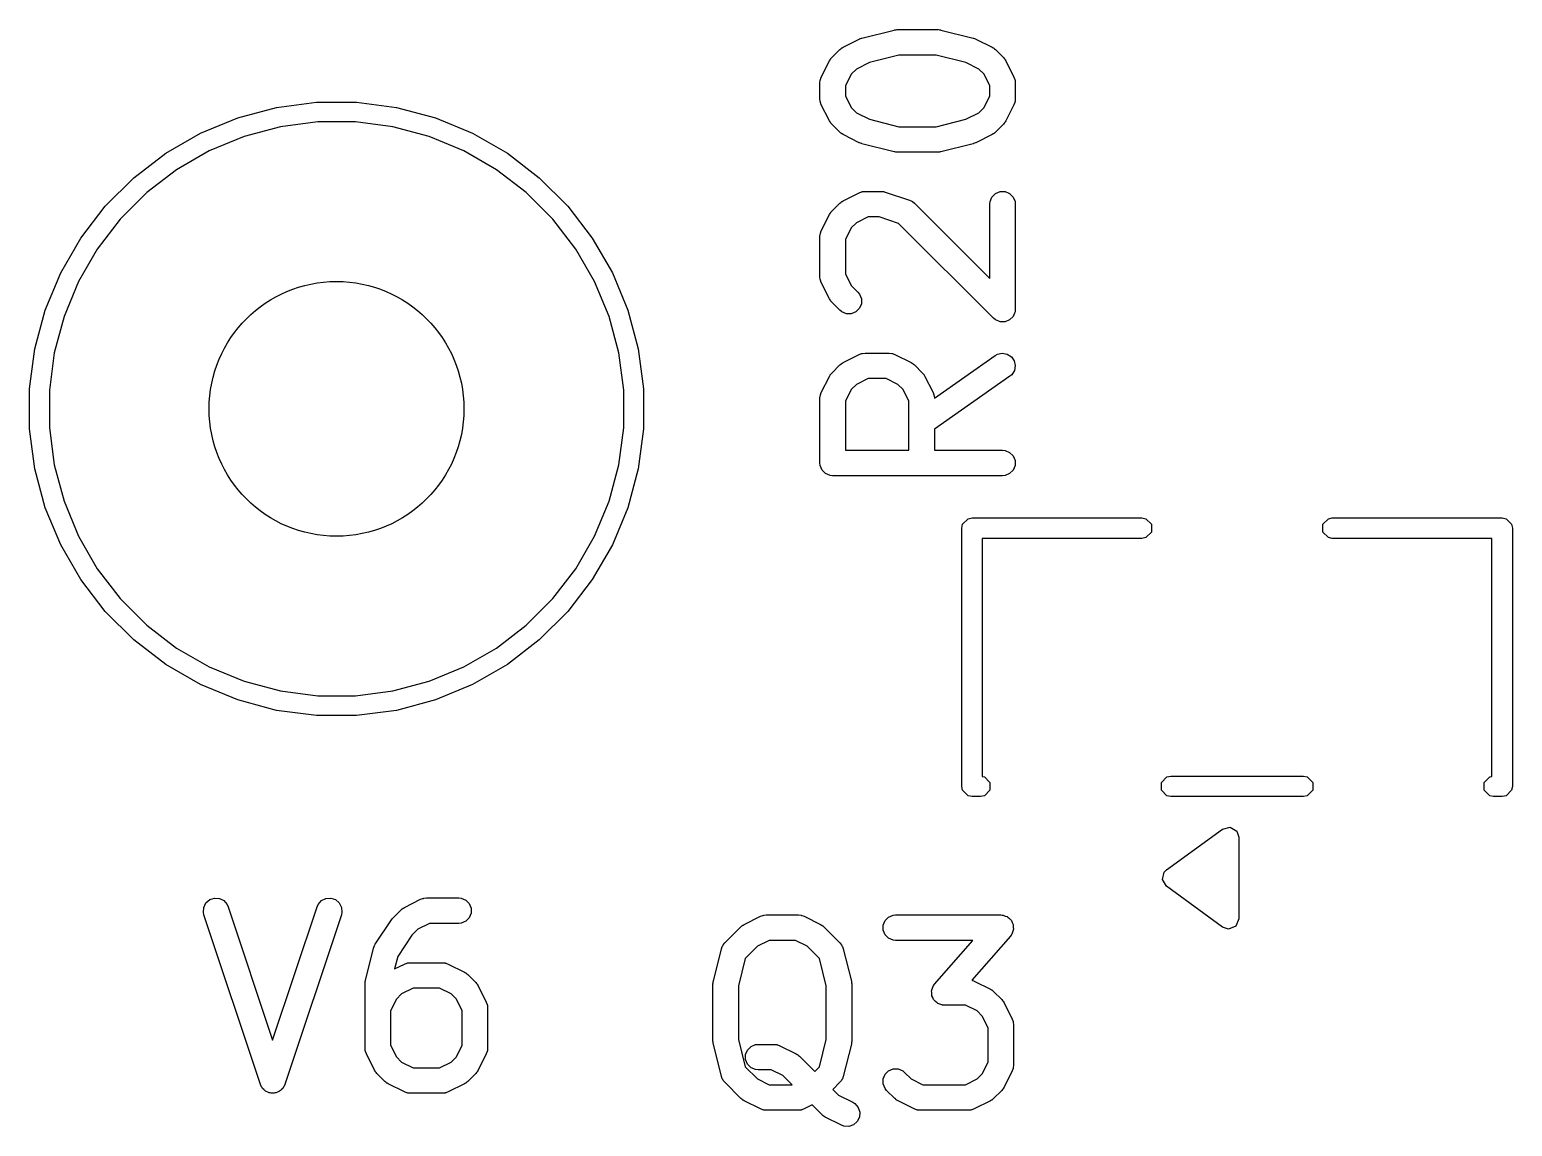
# Model space of a CAD drawing. Header units: millimetres. Extents: x 112.3 to 187.7, y -128.1 to -63.8.
# Drawn here: x 145.59 to 154.32, y -79.62 to -73.17 of the extents above; entities that cross this region are included whole.
import ezdxf

# ---------------------------------------------------------------- set-up
doc = ezdxf.new("R2010")
doc.units = ezdxf.units.MM
doc.layers.add('F.Silkscreen', color=41, linetype='CONTINUOUS', true_color=0xf2eda1)

msp = doc.modelspace()

# ---------------------------------------------------------------- linework, layer by layer
at = {"layer": 'F.Silkscreen', "linetype": 'CONTINUOUS'}
for p, q in [((150.492105, -73.217069), (150.682581, -73.16945)), ((150.682581, -73.16945), (150.685117, -73.169074)), ((150.685117, -73.169074), (150.686139, -73.168652)), ((150.686139, -73.168652), (150.691651, -73.168109)), ((150.691651, -73.168109), (150.697125, -73.1673)), ((150.697125, -73.1673), (150.698217, -73.167462)), ((150.698217, -73.167462), (150.700771, -73.167211)), ((150.700771, -73.167211), (150.938866, -73.167211)), ((150.938866, -73.167211), (150.941419, -73.167462)), ((150.941419, -73.167462), (150.942512, -73.1673)), ((150.942512, -73.1673), (150.947985, -73.168109)), ((150.947985, -73.168109), (150.953498, -73.168652)), ((150.953498, -73.168652), (150.954519, -73.169074)), ((150.954519, -73.169074), (150.957056, -73.16945)), ((150.957056, -73.16945), (151.147532, -73.217069)), ((150.314405, -73.332035), (150.362024, -73.284416)), ((150.362024, -73.284416), (150.367773, -73.279697)), ((150.367773, -73.279697), (150.369073, -73.278199)), ((150.369073, -73.278199), (150.371332, -73.276777)), ((150.371332, -73.276777), (150.373389, -73.275089)), ((150.373389, -73.275089), (150.375216, -73.274331)), ((150.375216, -73.274331), (150.381516, -73.270367)), ((150.381516, -73.270367), (150.476754, -73.222748)), ((150.476754, -73.222748), (150.477823, -73.222338)), ((150.477823, -73.222338), (150.478259, -73.222016)), ((150.478259, -73.222016), (150.484395, -73.219823)), ((150.484395, -73.219823), (150.490485, -73.217493)), ((150.490485, -73.217493), (150.491025, -73.217454)), ((150.491025, -73.217454), (150.492105, -73.217069)), ((151.147532, -73.217069), (151.148611, -73.217454)), ((151.148611, -73.217454), (151.149151, -73.217493)), ((151.149151, -73.217493), (151.155232, -73.21982)), ((151.155232, -73.21982), (151.161378, -73.222016)), ((151.161378, -73.222016), (151.161813, -73.222338)), ((151.161813, -73.222338), (151.162883, -73.222748)), ((151.162883, -73.222748), (151.258121, -73.270367)), ((151.258121, -73.270367), (151.264417, -73.27433)), ((151.264417, -73.27433), (151.266247, -73.275088)), ((151.266247, -73.275088), (151.268305, -73.276777)), ((151.268305, -73.276777), (151.270564, -73.278199)), ((151.270564, -73.278199), (151.271863, -73.279697)), ((151.271863, -73.279697), (151.277612, -73.284415)), ((151.277612, -73.284415), (151.325232, -73.332034)), ((150.252737, -73.446765), (150.300356, -73.351527)), ((150.300356, -73.351527), (150.30432, -73.345227)), ((150.30432, -73.345227), (150.305078, -73.3434)), ((150.305078, -73.3434), (150.306766, -73.341343)), ((150.306766, -73.341343), (150.308188, -73.339084)), ((150.308188, -73.339084), (150.309686, -73.337784)), ((150.309686, -73.337784), (150.314405, -73.332035)), ((150.536471, -73.360594), (150.459484, -73.399088)), ((150.710005, -73.317211), (150.536471, -73.360594)), ((150.929632, -73.317211), (150.710005, -73.317211)), ((151.103166, -73.360594), (150.929632, -73.317211)), ((151.180153, -73.399088), (151.103166, -73.360594)), ((151.325232, -73.332034), (151.32995, -73.337783)), ((151.32995, -73.337783), (151.33145, -73.339084)), ((151.33145, -73.339084), (151.332872, -73.341343)), ((151.332872, -73.341343), (151.33456, -73.3434)), ((151.33456, -73.3434), (151.335317, -73.345227)), ((151.335317, -73.345227), (151.339282, -73.351527)), ((151.339282, -73.351527), (151.386901, -73.446765)), ((150.244819, -73.480306), (150.24626, -73.465674)), ((150.24626, -73.465674), (150.247291, -73.463184)), ((150.247291, -73.463184), (150.247482, -73.460497)), ((150.247482, -73.460497), (150.252737, -73.446765)), ((150.429077, -73.429495), (150.394819, -73.498011)), ((150.459484, -73.399088), (150.429077, -73.429495)), ((151.210561, -73.429495), (151.180153, -73.399088)), ((151.244819, -73.498011), (151.210561, -73.429495)), ((151.386901, -73.446765), (151.392156, -73.460496)), ((151.392156, -73.460496), (151.392347, -73.463185)), ((151.392347, -73.463185), (151.393378, -73.465674)), ((151.393378, -73.465674), (151.394819, -73.480306)), ((150.244819, -73.575544), (150.244819, -73.480306)), ((150.394819, -73.498011), (150.394819, -73.557839)), ((150.394819, -73.557839), (150.429077, -73.626355)), ((151.210561, -73.626354), (151.244819, -73.557839)), ((151.244819, -73.557839), (151.244819, -73.498011)), ((151.394819, -73.480306), (151.394819, -73.575544)), ((146.818195, -73.686056), (147.046887, -73.624779)), ((147.046887, -73.624779), (147.28162, -73.593875)), ((147.28162, -73.593875), (147.51838, -73.593875)), ((147.51838, -73.593875), (147.753113, -73.624779)), ((147.753113, -73.624779), (147.981805, -73.686056)), ((150.24626, -73.590176), (150.244819, -73.575544)), ((150.247291, -73.592665), (150.24626, -73.590176)), ((150.247482, -73.595353), (150.247291, -73.592665)), ((150.252737, -73.609085), (150.247482, -73.595353)), ((150.300356, -73.704323), (150.252737, -73.609085)), ((150.429077, -73.626355), (150.459484, -73.656762)), ((151.180153, -73.656761), (151.210561, -73.626354)), ((151.386901, -73.609085), (151.339282, -73.704323)), ((151.392156, -73.595354), (151.386901, -73.609085)), ((151.392347, -73.592664), (151.392156, -73.595354)), ((151.393378, -73.590176), (151.392347, -73.592664)), ((151.394819, -73.575544), (151.393378, -73.590176)), ((146.599457, -73.77666), (146.818195, -73.686056)), ((147.289232, -73.71), (147.06959, -73.738917)), ((147.510768, -73.71), (147.289232, -73.71)), ((147.73041, -73.738917), (147.510768, -73.71)), ((147.981805, -73.686056), (148.200543, -73.77666)), ((150.30432, -73.710622), (150.300356, -73.704323)), ((150.305078, -73.71245), (150.30432, -73.710622)), ((150.306766, -73.714506), (150.305078, -73.71245)), ((150.308188, -73.716766), (150.306766, -73.714506)), ((150.309686, -73.718065), (150.308188, -73.716766)), ((150.314405, -73.723815), (150.309686, -73.718065)), ((150.362024, -73.771434), (150.314405, -73.723815)), ((150.459484, -73.656762), (150.536471, -73.695255)), ((150.536471, -73.695255), (150.710005, -73.738639)), ((150.929632, -73.738639), (151.103166, -73.695255)), ((151.103166, -73.695255), (151.180153, -73.656761)), ((151.325232, -73.723816), (151.277612, -73.771435)), ((151.32995, -73.718066), (151.325232, -73.723816)), ((151.33145, -73.716766), (151.32995, -73.718066)), ((151.332872, -73.714506), (151.33145, -73.716766)), ((151.33456, -73.71245), (151.332872, -73.714506)), ((151.335317, -73.710622), (151.33456, -73.71245)), ((151.339282, -73.704323), (151.335317, -73.710622)), ((146.394418, -73.89504), (146.599457, -73.77666)), ((146.855602, -73.796255), (146.650928, -73.881033)), ((147.06959, -73.738917), (146.855602, -73.796255)), ((147.944398, -73.796255), (147.73041, -73.738917)), ((148.149072, -73.881033), (147.944398, -73.796255)), ((148.200543, -73.77666), (148.405582, -73.89504)), ((150.367773, -73.776152), (150.362024, -73.771434)), ((150.369073, -73.777651), (150.367773, -73.776152)), ((150.371332, -73.779072), (150.369073, -73.777651)), ((150.373389, -73.780761), (150.371332, -73.779072)), ((150.375216, -73.781518), (150.373389, -73.780761)), ((150.381516, -73.785483), (150.375216, -73.781518)), ((150.476754, -73.833102), (150.381516, -73.785483)), ((150.710005, -73.738639), (150.929632, -73.738639)), ((151.258121, -73.785483), (151.162883, -73.833102)), ((151.264417, -73.781519), (151.258121, -73.785483)), ((151.266247, -73.780762), (151.264417, -73.781519)), ((151.268305, -73.779072), (151.266247, -73.780762)), ((151.270564, -73.777651), (151.268305, -73.779072)), ((151.271863, -73.776152), (151.270564, -73.777651)), ((151.277612, -73.771435), (151.271863, -73.776152)), ((146.206584, -74.03917), (146.394418, -73.89504)), ((146.650928, -73.881033), (146.459072, -73.991801)), ((148.340928, -73.991801), (148.149072, -73.881033)), ((148.405582, -73.89504), (148.593416, -74.03917)), ((150.477823, -73.833511), (150.476754, -73.833102)), ((150.478259, -73.833834), (150.477823, -73.833511)), ((150.484395, -73.836026), (150.478259, -73.833834)), ((150.490485, -73.838357), (150.484395, -73.836026)), ((150.491025, -73.838395), (150.490485, -73.838357)), ((150.492105, -73.838781), (150.491025, -73.838395)), ((150.682581, -73.8864), (150.492105, -73.838781)), ((150.685117, -73.886775), (150.682581, -73.8864)), ((150.686139, -73.887198), (150.685117, -73.886775)), ((150.691651, -73.88774), (150.686139, -73.887198)), ((150.697125, -73.88855), (150.691651, -73.88774)), ((150.698217, -73.888387), (150.697125, -73.88855)), ((150.700771, -73.888639), (150.698217, -73.888387)), ((150.938866, -73.888639), (150.700771, -73.888639)), ((150.941419, -73.888387), (150.938866, -73.888639)), ((150.942512, -73.88855), (150.941419, -73.888387)), ((150.947985, -73.88774), (150.942512, -73.88855)), ((150.953498, -73.887198), (150.947985, -73.88774)), ((150.954519, -73.886775), (150.953498, -73.887198)), ((150.957056, -73.8864), (150.954519, -73.886775)), ((151.147532, -73.838781), (150.957056, -73.8864)), ((151.148611, -73.838395), (151.147532, -73.838781)), ((151.149151, -73.838357), (151.148611, -73.838395)), ((151.155232, -73.836029), (151.149151, -73.838357)), ((151.161378, -73.833834), (151.155232, -73.836029)), ((151.161813, -73.833511), (151.161378, -73.833834)), ((151.162883, -73.833102), (151.161813, -73.833511)), ((146.459072, -73.991801), (146.283315, -74.126665)), ((148.516685, -74.126665), (148.340928, -73.991801)), ((146.03917, -74.206584), (146.206584, -74.03917)), ((148.593416, -74.03917), (148.76083, -74.206584)), ((146.283315, -74.126665), (146.126665, -74.283315)), ((148.673335, -74.283315), (148.516685, -74.126665)), ((150.381516, -74.175129), (150.476754, -74.12751)), ((150.476754, -74.12751), (150.490485, -74.122255)), ((150.490485, -74.122255), (150.493174, -74.122063)), ((150.493174, -74.122063), (150.495663, -74.121033)), ((150.495663, -74.121033), (150.510295, -74.119592)), ((150.510295, -74.119592), (150.605533, -74.119592)), ((150.605533, -74.119592), (150.612938, -74.120321)), ((150.612938, -74.120321), (150.614913, -74.120181)), ((150.614913, -74.120181), (150.61751, -74.120771)), ((150.61751, -74.120771), (150.620165, -74.121033)), ((150.620165, -74.121033), (150.621996, -74.121791)), ((150.621996, -74.121791), (150.62925, -74.123441)), ((150.62925, -74.123441), (150.772107, -74.17106)), ((150.772107, -74.17106), (150.785532, -74.177054)), ((151.24626, -74.17996), (151.257459, -74.152924)), ((151.257459, -74.152924), (151.278151, -74.132232)), ((151.278151, -74.132232), (151.305187, -74.121033)), ((151.305187, -74.121033), (151.334451, -74.121033)), ((151.334451, -74.121033), (151.361487, -74.132232)), ((151.361487, -74.132232), (151.382179, -74.152924)), ((151.382179, -74.152924), (151.393378, -74.17996)), ((145.89504, -74.394418), (146.03917, -74.206584)), ((148.76083, -74.206584), (148.90496, -74.394418)), ((150.252737, -74.351527), (150.300356, -74.256289)), ((150.300356, -74.256289), (150.30432, -74.249989)), ((150.30432, -74.249989), (150.305078, -74.248162)), ((150.305078, -74.248162), (150.306766, -74.246105)), ((150.306766, -74.246105), (150.308188, -74.243846)), ((150.308188, -74.243846), (150.309686, -74.242546)), ((150.309686, -74.242546), (150.314405, -74.236797)), ((150.314405, -74.236797), (150.362024, -74.189178)), ((150.362024, -74.189178), (150.367773, -74.184459)), ((150.367773, -74.184459), (150.369073, -74.182961)), ((150.369073, -74.182961), (150.371332, -74.181539)), ((150.371332, -74.181539), (150.373389, -74.179851)), ((150.373389, -74.179851), (150.375216, -74.179093)), ((150.375216, -74.179093), (150.381516, -74.175129)), ((150.785532, -74.177054), (150.787567, -74.178819)), ((150.787567, -74.178819), (150.790058, -74.179851)), ((150.790058, -74.179851), (150.801423, -74.189178)), ((150.801423, -74.189178), (151.244819, -74.632573)), ((151.244819, -74.194592), (151.24626, -74.17996)), ((151.244819, -74.632573), (151.244819, -74.194592)), ((151.393378, -74.17996), (151.394819, -74.194592)), ((151.394819, -74.194592), (151.394819, -74.813639)), ((146.126665, -74.283315), (145.991801, -74.459072)), ((148.808199, -74.459072), (148.673335, -74.283315)), ((150.429077, -74.334257), (150.394819, -74.402773)), ((150.459484, -74.30385), (150.429077, -74.334257)), ((150.528, -74.269592), (150.459484, -74.30385)), ((150.593363, -74.269592), (150.528, -74.269592)), ((150.707876, -74.307763), (150.593363, -74.269592)), ((151.266786, -74.866672), (150.707876, -74.307763)), ((145.77666, -74.599457), (145.89504, -74.394418)), ((148.90496, -74.394418), (149.02334, -74.599457)), ((150.244819, -74.385068), (150.24626, -74.370436)), ((150.244819, -74.623163), (150.244819, -74.385068)), ((150.24626, -74.370436), (150.247291, -74.367946)), ((150.247291, -74.367946), (150.247482, -74.365259)), ((150.247482, -74.365259), (150.252737, -74.351527)), ((150.394819, -74.402773), (150.394819, -74.605458)), ((145.991801, -74.459072), (145.881033, -74.650928)), ((148.918967, -74.650928), (148.808199, -74.459072)), ((145.686056, -74.818195), (145.77666, -74.599457)), ((149.02334, -74.599457), (149.113944, -74.818195)), ((150.394819, -74.605458), (150.429077, -74.673974)), ((145.881033, -74.650928), (145.796255, -74.855602)), ((149.003745, -74.855602), (148.918967, -74.650928)), ((150.24626, -74.637795), (150.244819, -74.623163)), ((150.247291, -74.640284), (150.24626, -74.637795)), ((150.247482, -74.642972), (150.247291, -74.640284)), ((150.252737, -74.656704), (150.247482, -74.642972)), ((150.300356, -74.751942), (150.252737, -74.656704)), ((150.429077, -74.673974), (150.46809, -74.712987)), ((150.30432, -74.758241), (150.300356, -74.751942)), ((150.305078, -74.760069), (150.30432, -74.758241)), ((150.306766, -74.762125), (150.305078, -74.760069)), ((150.308188, -74.764385), (150.306766, -74.762125)), ((150.309686, -74.765684), (150.308188, -74.764385)), ((150.314405, -74.771434), (150.309686, -74.765684)), ((150.362024, -74.819053), (150.314405, -74.771434)), ((150.46809, -74.712987), (150.477417, -74.724352)), ((150.477417, -74.724352), (150.488616, -74.751388)), ((150.488616, -74.780651), (150.477417, -74.807687)), ((150.488616, -74.751388), (150.488616, -74.780651)), ((145.624779, -75.046887), (145.686056, -74.818195)), ((145.796255, -74.855602), (145.738917, -75.06959)), ((149.061083, -75.06959), (149.003745, -74.855602)), ((149.113944, -74.818195), (149.175221, -75.046887)), ((150.373389, -74.82838), (150.362024, -74.819053)), ((150.400425, -74.839579), (150.373389, -74.82838)), ((150.429688, -74.839579), (150.400425, -74.839579)), ((150.456724, -74.82838), (150.429688, -74.839579)), ((150.477417, -74.807687), (150.456724, -74.82838)), ((151.278151, -74.876), (151.266786, -74.866672)), ((151.38218, -74.855307), (151.361487, -74.875999)), ((151.390098, -74.836189), (151.38218, -74.855307)), ((151.393378, -74.828271), (151.390098, -74.836189)), ((151.394819, -74.813639), (151.393378, -74.828271)), ((151.297268, -74.883918), (151.278151, -74.876)), ((151.305187, -74.887198), (151.297268, -74.883918)), ((151.305188, -74.887198), (151.305187, -74.887198)), ((151.334451, -74.887198), (151.305188, -74.887198)), ((151.361487, -74.875999), (151.334451, -74.887198)), ((145.593875, -75.28162), (145.624779, -75.046887)), ((145.738917, -75.06959), (145.71, -75.289232)), ((149.09, -75.289232), (149.061083, -75.06959)), ((149.175221, -75.046887), (149.206125, -75.28162)), ((150.373389, -75.132232), (150.375216, -75.131474)), ((150.375216, -75.131474), (150.381516, -75.12751)), ((150.381516, -75.12751), (150.476754, -75.079891)), ((150.476754, -75.079891), (150.490485, -75.074636)), ((150.490485, -75.074636), (150.493174, -75.074444)), ((150.493174, -75.074444), (150.495663, -75.073414)), ((150.495663, -75.073414), (150.510295, -75.071973)), ((150.510295, -75.071973), (150.653152, -75.071973)), ((150.653152, -75.071973), (150.667784, -75.073414)), ((150.667784, -75.073414), (150.670273, -75.074445)), ((150.670273, -75.074445), (150.672961, -75.074636)), ((150.672961, -75.074636), (150.686693, -75.079891)), ((150.686693, -75.079891), (150.781931, -75.12751)), ((150.781931, -75.12751), (150.78823, -75.131474)), ((150.78823, -75.131474), (150.790058, -75.132232)), ((150.918518, -75.336333), (151.27681, -75.08553)), ((151.27681, -75.08553), (151.289623, -75.07832)), ((151.289623, -75.07832), (151.318194, -75.071991)), ((151.318194, -75.071991), (151.347012, -75.077076)), ((151.347012, -75.077076), (151.37169, -75.092803)), ((151.37169, -75.092803), (151.388472, -75.116777)), ((151.388472, -75.116777), (151.394802, -75.145348)), ((150.252737, -75.303908), (150.300356, -75.20867)), ((150.300356, -75.20867), (150.30432, -75.20237)), ((150.30432, -75.20237), (150.305078, -75.200543)), ((150.305078, -75.200543), (150.306766, -75.198486)), ((150.306766, -75.198486), (150.308188, -75.196227)), ((150.308188, -75.196227), (150.309686, -75.194927)), ((150.309686, -75.194927), (150.314405, -75.189178)), ((150.314405, -75.189178), (150.362024, -75.141559)), ((150.362024, -75.141559), (150.367773, -75.13684)), ((150.367773, -75.13684), (150.369073, -75.135342)), ((150.369073, -75.135342), (150.371332, -75.13392)), ((150.371332, -75.13392), (150.373389, -75.132232)), ((150.790058, -75.132232), (150.792114, -75.13392)), ((150.792114, -75.13392), (150.794374, -75.135342)), ((150.794374, -75.135342), (150.795673, -75.13684)), ((150.795673, -75.13684), (150.801423, -75.141559)), ((150.801423, -75.141559), (150.849042, -75.189178)), ((150.849042, -75.189178), (150.85376, -75.194927)), ((150.85376, -75.194927), (150.855259, -75.196227)), ((150.855259, -75.196227), (150.85668, -75.198486)), ((150.85668, -75.198486), (150.858369, -75.200543)), ((150.858369, -75.200543), (150.859126, -75.20237)), ((150.859126, -75.20237), (150.863091, -75.20867)), ((150.863091, -75.20867), (150.91071, -75.303908)), ((151.362829, -75.208415), (150.918628, -75.519355)), ((151.373989, -75.198844), (151.362829, -75.208415)), ((151.389716, -75.174165), (151.373989, -75.198844)), ((151.394802, -75.145348), (151.389716, -75.174165)), ((145.593875, -75.289232), (145.593875, -75.28162)), ((145.593875, -75.51838), (145.593875, -75.289232)), ((145.71, -75.289232), (145.71, -75.510768)), ((149.09, -75.510768), (149.09, -75.289232)), ((149.206125, -75.28162), (149.206125, -75.51838)), ((150.247482, -75.31764), (150.252737, -75.303908)), ((150.429077, -75.286638), (150.394819, -75.355154)), ((150.459484, -75.256231), (150.429077, -75.286638)), ((150.528, -75.221973), (150.459484, -75.256231)), ((150.635447, -75.221973), (150.528, -75.221973)), ((150.703963, -75.256231), (150.635447, -75.221973)), ((150.73437, -75.286638), (150.703963, -75.256231)), ((150.768628, -75.355154), (150.73437, -75.286638)), ((150.91071, -75.303908), (150.915965, -75.317639)), ((150.244819, -75.337449), (150.24626, -75.322817)), ((150.244819, -75.718401), (150.244819, -75.337449)), ((150.24626, -75.322817), (150.247291, -75.320327)), ((150.247291, -75.320327), (150.247482, -75.31764)), ((150.394819, -75.355154), (150.394819, -75.643401)), ((150.768628, -75.643401), (150.768628, -75.355154)), ((150.915965, -75.317639), (150.916156, -75.320328)), ((150.916156, -75.320328), (150.917187, -75.322817)), ((150.917187, -75.322817), (150.918518, -75.336333)), ((145.624779, -75.753113), (145.593875, -75.51838)), ((145.71, -75.510768), (145.738917, -75.73041)), ((149.061083, -75.73041), (149.09, -75.510768)), ((149.206125, -75.51838), (149.175221, -75.753113)), ((150.918628, -75.519355), (150.918628, -75.643401)), ((150.394819, -75.643401), (150.768628, -75.643401)), ((150.918628, -75.643401), (151.319819, -75.643401)), ((151.319819, -75.643401), (151.334451, -75.644842)), ((151.334451, -75.644842), (151.361487, -75.656041)), ((145.738917, -75.73041), (145.796255, -75.944398)), ((149.003745, -75.944398), (149.061083, -75.73041)), ((150.24626, -75.733033), (150.244819, -75.718401)), ((150.257459, -75.760069), (150.24626, -75.733033)), ((151.361487, -75.656041), (151.382179, -75.676733)), ((151.382179, -75.676733), (151.393378, -75.703769)), ((151.393378, -75.733033), (151.382179, -75.760069)), ((151.393378, -75.703769), (151.393378, -75.733033)), ((145.686056, -75.981805), (145.624779, -75.753113)), ((149.175221, -75.753113), (149.113944, -75.981805)), ((150.278151, -75.780761), (150.257459, -75.760069)), ((150.305187, -75.79196), (150.278151, -75.780761)), ((150.319819, -75.793401), (150.305187, -75.79196)), ((151.319819, -75.793401), (150.319819, -75.793401)), ((151.334451, -75.79196), (151.319819, -75.793401)), ((151.361487, -75.780761), (151.334451, -75.79196)), ((151.382179, -75.760069), (151.361487, -75.780761)), ((145.77666, -76.200543), (145.686056, -75.981805)), ((145.796255, -75.944398), (145.881033, -76.149072)), ((148.918967, -76.149072), (149.003745, -75.944398)), ((149.113944, -75.981805), (149.02334, -76.200543)), ((151.08, -76.1025), (151.084567, -76.079539)), ((151.084567, -76.079539), (151.117039, -76.047067)), ((151.117039, -76.047067), (151.14, -76.0425)), ((151.14, -76.0425), (152.14, -76.0425)), ((152.14, -76.0425), (152.162961, -76.047067)), ((152.162961, -76.047067), (152.195433, -76.079539)), ((152.195433, -76.079539), (152.195433, -76.125461)), ((153.204567, -76.079539), (153.237039, -76.047067)), ((153.204567, -76.125461), (153.204567, -76.079539)), ((153.237039, -76.047067), (153.26, -76.0425)), ((153.26, -76.0425), (154.26, -76.0425)), ((154.26, -76.0425), (154.282961, -76.047067)), ((154.282961, -76.047067), (154.315433, -76.079539)), ((154.315433, -76.079539), (154.32, -76.1025)), ((145.881033, -76.149072), (145.991801, -76.340928)), ((148.808199, -76.340928), (148.918967, -76.149072)), ((151.08, -77.6225), (151.08, -76.1025)), ((152.14, -76.1625), (151.2, -76.1625)), ((151.2, -76.1625), (151.2, -77.564489)), ((152.162961, -76.157933), (152.14, -76.1625)), ((152.195433, -76.125461), (152.162961, -76.157933)), ((153.237039, -76.157933), (153.204567, -76.125461)), ((153.26, -76.1625), (153.237039, -76.157933)), ((154.2, -76.1625), (153.26, -76.1625)), ((154.2, -77.564489), (154.2, -76.1625)), ((154.32, -76.1025), (154.32, -77.6225)), ((145.89504, -76.405582), (145.77666, -76.200543)), ((149.02334, -76.200543), (148.90496, -76.405582)), ((145.991801, -76.340928), (146.126665, -76.516685)), ((148.673335, -76.516685), (148.808199, -76.340928)), ((146.03917, -76.593416), (145.89504, -76.405582)), ((148.90496, -76.405582), (148.76083, -76.593416)), ((146.126665, -76.516685), (146.283315, -76.673335)), ((148.516685, -76.673335), (148.673335, -76.516685)), ((146.206584, -76.76083), (146.03917, -76.593416)), ((148.76083, -76.593416), (148.593416, -76.76083)), ((146.283315, -76.673335), (146.459072, -76.808199)), ((148.340928, -76.808199), (148.516685, -76.673335)), ((146.394418, -76.90496), (146.206584, -76.76083)), ((148.593416, -76.76083), (148.405582, -76.90496)), ((146.459072, -76.808199), (146.650928, -76.918967)), ((148.149072, -76.918967), (148.340928, -76.808199)), ((146.599457, -77.02334), (146.394418, -76.90496)), ((146.650928, -76.918967), (146.855602, -77.003745)), ((147.944398, -77.003745), (148.149072, -76.918967)), ((148.405582, -76.90496), (148.200543, -77.02334)), ((146.818195, -77.113944), (146.599457, -77.02334)), ((146.855602, -77.003745), (147.06959, -77.061083)), ((147.73041, -77.061083), (147.944398, -77.003745)), ((148.200543, -77.02334), (147.981805, -77.113944)), ((147.046887, -77.175221), (146.818195, -77.113944)), ((147.06959, -77.061083), (147.289232, -77.09)), ((147.289232, -77.09), (147.510768, -77.09)), ((147.510768, -77.09), (147.73041, -77.061083)), ((147.981805, -77.113944), (147.753113, -77.175221)), ((147.28162, -77.206125), (147.046887, -77.175221)), ((147.51838, -77.206125), (147.28162, -77.206125)), ((147.753113, -77.175221), (147.51838, -77.206125)), ((151.2, -77.564489), (151.212961, -77.567067)), ((151.212961, -77.567067), (151.245433, -77.599539)), ((152.254567, -77.599539), (152.287039, -77.567067)), ((152.287039, -77.567067), (152.31, -77.5625)), ((152.31, -77.5625), (153.09, -77.5625)), ((153.09, -77.5625), (153.112961, -77.567067)), ((153.112961, -77.567067), (153.145433, -77.599539)), ((154.154567, -77.599539), (154.187039, -77.567067)), ((154.187039, -77.567067), (154.2, -77.564489)), ((151.084567, -77.645461), (151.08, -77.6225)), ((151.117039, -77.677933), (151.084567, -77.645461)), ((151.245433, -77.645461), (151.212961, -77.677933)), ((151.245433, -77.599539), (151.245433, -77.645461)), ((152.254567, -77.645461), (152.254567, -77.599539)), ((152.287039, -77.677933), (152.254567, -77.645461)), ((153.145433, -77.645461), (153.112961, -77.677933)), ((153.145433, -77.599539), (153.145433, -77.645461)), ((154.154567, -77.645461), (154.154567, -77.599539)), ((154.187039, -77.677933), (154.154567, -77.645461)), ((154.315433, -77.645461), (154.282961, -77.677933)), ((154.32, -77.6225), (154.315433, -77.645461)), ((151.14, -77.6825), (151.117039, -77.677933)), ((151.19, -77.6825), (151.14, -77.6825)), ((151.212961, -77.677933), (151.19, -77.6825)), ((152.31, -77.6825), (152.287039, -77.677933)), ((153.09, -77.6825), (152.31, -77.6825)), ((153.112961, -77.677933), (153.09, -77.6825)), ((154.21, -77.6825), (154.187039, -77.677933)), ((154.26, -77.6825), (154.21, -77.6825)), ((154.282961, -77.677933), (154.26, -77.6825)), ((152.28471, -78.113976), (152.61471, -77.873976)), ((152.61471, -77.873976), (152.659358, -77.863234)), ((152.659358, -77.863234), (152.698524, -77.88721)), ((152.698524, -77.88721), (152.71, -77.9225)), ((152.71, -77.9225), (152.71, -78.4025)), ((152.260734, -78.171858), (152.271476, -78.12721)), ((152.28471, -78.211024), (152.260734, -78.171858)), ((152.271476, -78.12721), (152.28471, -78.113976)), ((152.61471, -78.451024), (152.28471, -78.211024)), ((146.616065, -78.364199), (146.61814, -78.335009)), ((146.61814, -78.335009), (146.631226, -78.308836)), ((146.631226, -78.308836), (146.653333, -78.289662)), ((146.653333, -78.289662), (146.681096, -78.280408)), ((146.681096, -78.280408), (146.710286, -78.282483)), ((146.710286, -78.282483), (146.736459, -78.295569)), ((146.736459, -78.295569), (146.755633, -78.317676)), ((146.755633, -78.317676), (146.761627, -78.331102)), ((146.761627, -78.331102), (147.023809, -79.117648)), ((147.023809, -79.117648), (147.285991, -78.331102)), ((147.285991, -78.331102), (147.291985, -78.317677)), ((147.291985, -78.317677), (147.311159, -78.29557)), ((147.311159, -78.29557), (147.337332, -78.282483)), ((147.337332, -78.282483), (147.366522, -78.280408)), ((147.366522, -78.280408), (147.394284, -78.289662)), ((147.394284, -78.289662), (147.416392, -78.308836)), ((147.416392, -78.308836), (147.429478, -78.33501)), ((147.429478, -78.33501), (147.431553, -78.3642)), ((147.732681, -78.397024), (147.7803, -78.349405)), ((147.7803, -78.349405), (147.786049, -78.344686)), ((147.786049, -78.344686), (147.787349, -78.343188)), ((147.787349, -78.343188), (147.789608, -78.341766)), ((147.789608, -78.341766), (147.791665, -78.340078)), ((147.791665, -78.340078), (147.793492, -78.33932)), ((147.793492, -78.33932), (147.799792, -78.335356)), ((147.799792, -78.335356), (147.89503, -78.287737)), ((147.89503, -78.287737), (147.908761, -78.282482)), ((147.908761, -78.282482), (147.91145, -78.28229)), ((147.91145, -78.28229), (147.913939, -78.28126)), ((147.913939, -78.28126), (147.928571, -78.279819)), ((147.928571, -78.279819), (148.119047, -78.279819)), ((148.119047, -78.279819), (148.133679, -78.28126)), ((148.133679, -78.28126), (148.160715, -78.292459)), ((148.160715, -78.292459), (148.181407, -78.313151)), ((148.181407, -78.313151), (148.192606, -78.340187)), ((148.192606, -78.340187), (148.192606, -78.369451)), ((146.619325, -78.378536), (146.616065, -78.364199)), ((146.952658, -79.378536), (146.619325, -78.378536)), ((147.428293, -78.378536), (147.09496, -79.378536)), ((147.431553, -78.3642), (147.428293, -78.378536)), ((147.628072, -78.551311), (147.72331, -78.408454)), ((147.72331, -78.408454), (147.723344, -78.408411)), ((147.723344, -78.408411), (147.723354, -78.408389)), ((147.723354, -78.408389), (147.727842, -78.40292)), ((147.727842, -78.40292), (147.732626, -78.397079)), ((147.732626, -78.397079), (147.732647, -78.397064)), ((147.732647, -78.397064), (147.732681, -78.397024)), ((147.946276, -78.429819), (147.87776, -78.464077)), ((148.119047, -78.429819), (147.946276, -78.429819)), ((148.133679, -78.428378), (148.119047, -78.429819)), ((148.160715, -78.417179), (148.133679, -78.428378)), ((148.181407, -78.396487), (148.160715, -78.417179)), ((148.192606, -78.369451), (148.181407, -78.396487)), ((149.7803, -78.449405), (149.78605, -78.444684)), ((149.78605, -78.444684), (149.787349, -78.443188)), ((149.787349, -78.443188), (149.789603, -78.441768)), ((149.789603, -78.441768), (149.791665, -78.440077)), ((149.791665, -78.440077), (149.793497, -78.439318)), ((149.793497, -78.439318), (149.799792, -78.435356)), ((149.799792, -78.435356), (149.89503, -78.387737)), ((149.89503, -78.387737), (149.908761, -78.382482)), ((149.908761, -78.382482), (149.91145, -78.38229)), ((149.91145, -78.38229), (149.913939, -78.38126)), ((149.913939, -78.38126), (149.928571, -78.379819)), ((149.928571, -78.379819), (150.119047, -78.379819)), ((150.119047, -78.379819), (150.133679, -78.38126)), ((150.133679, -78.38126), (150.136168, -78.382291)), ((150.136168, -78.382291), (150.138856, -78.382482)), ((150.138856, -78.382482), (150.152588, -78.387737)), ((150.152588, -78.387737), (150.247826, -78.435356)), ((150.247826, -78.435356), (150.254125, -78.43932)), ((150.254125, -78.43932), (150.255953, -78.440078)), ((150.255953, -78.440078), (150.258009, -78.441766)), ((150.258009, -78.441766), (150.260269, -78.443188)), ((150.260269, -78.443188), (150.261568, -78.444686)), ((150.261568, -78.444686), (150.267318, -78.449405)), ((150.616917, -78.440187), (150.628116, -78.413151)), ((150.616917, -78.469451), (150.616917, -78.440187)), ((150.628116, -78.413151), (150.648808, -78.392459)), ((150.648808, -78.392459), (150.675844, -78.38126)), ((150.675844, -78.38126), (150.690476, -78.379819)), ((150.690476, -78.379819), (151.309523, -78.379819)), ((151.309523, -78.379819), (151.317261, -78.380581)), ((151.317261, -78.380581), (151.319229, -78.38045)), ((151.319229, -78.38045), (151.320584, -78.380908)), ((151.320584, -78.380908), (151.324155, -78.38126)), ((151.324155, -78.38126), (151.335412, -78.385923)), ((151.335412, -78.385923), (151.34695, -78.389825)), ((151.34695, -78.389825), (151.348854, -78.39149)), ((151.348854, -78.39149), (151.351191, -78.392459)), ((151.351191, -78.392459), (151.359801, -78.401069)), ((151.359801, -78.401069), (151.368974, -78.409095)), ((151.368974, -78.409095), (151.370096, -78.411364)), ((151.370096, -78.411364), (151.371883, -78.413151)), ((151.371883, -78.413151), (151.376543, -78.424401)), ((151.376543, -78.424401), (151.381946, -78.435327)), ((151.381946, -78.435327), (151.382114, -78.43785)), ((151.382114, -78.43785), (151.383082, -78.440187)), ((151.383082, -78.440187), (151.383082, -78.452371)), ((152.692426, -78.444926), (152.65, -78.4625)), ((152.71, -78.4025), (152.692426, -78.444926)), ((147.843998, -78.497838), (147.760086, -78.623707)), ((147.87776, -78.464077), (147.843998, -78.497838)), ((149.685062, -78.544643), (149.7803, -78.449405)), ((149.946276, -78.529819), (149.87776, -78.564077)), ((150.101342, -78.529819), (149.946276, -78.529819)), ((150.169858, -78.564077), (150.101342, -78.529819)), ((150.267318, -78.449405), (150.362556, -78.544643)), ((150.628116, -78.496487), (150.616917, -78.469451)), ((150.648808, -78.517179), (150.628116, -78.496487)), ((150.675844, -78.528378), (150.648808, -78.517179)), ((150.690476, -78.529819), (150.675844, -78.528378)), ((151.144241, -78.529819), (150.690476, -78.529819)), ((150.919747, -78.786383), (151.144241, -78.529819)), ((151.365966, -78.504207), (151.13907, -78.763516)), ((151.370487, -78.497882), (151.365966, -78.504207)), ((151.371883, -78.496487), (151.370487, -78.497882)), ((151.372431, -78.495163), (151.371883, -78.496487)), ((151.374517, -78.492246), (151.372431, -78.495163)), ((151.378418, -78.480708), (151.374517, -78.492246)), ((151.383082, -78.469451), (151.378418, -78.480708)), ((151.383082, -78.452371), (151.383892, -78.464525)), ((151.383892, -78.464525), (151.383082, -78.46692)), ((151.383082, -78.46692), (151.383082, -78.469451)), ((152.65, -78.4625), (152.61471, -78.451024)), ((147.570096, -78.7652), (147.617715, -78.574724)), ((147.617715, -78.574724), (147.620795, -78.566101)), ((147.620795, -78.566101), (147.621155, -78.564285)), ((147.621155, -78.564285), (147.622033, -78.562637)), ((147.622033, -78.562637), (147.622662, -78.560878)), ((147.622662, -78.560878), (147.623765, -78.559389)), ((147.623765, -78.559389), (147.628072, -78.551311)), ((149.617715, -78.769962), (149.665334, -78.579486)), ((149.665334, -78.579486), (149.670281, -78.56564)), ((149.670281, -78.56564), (149.673601, -78.561158)), ((149.673601, -78.561158), (149.675735, -78.556008)), ((149.675735, -78.556008), (149.685062, -78.544643)), ((149.87776, -78.564077), (149.805817, -78.636019)), ((150.2418, -78.636019), (150.169858, -78.564077)), ((150.362556, -78.544643), (150.371884, -78.556008)), ((150.371884, -78.556008), (150.374018, -78.561161)), ((150.374018, -78.561161), (150.377337, -78.56564)), ((150.377337, -78.56564), (150.382284, -78.579486)), ((150.382284, -78.579486), (150.429903, -78.769962)), ((147.760086, -78.623707), (147.741562, -78.697804)), ((147.741562, -78.697804), (147.799792, -78.668689)), ((147.799792, -78.668689), (147.813523, -78.663434)), ((147.813523, -78.663434), (147.816212, -78.663242)), ((147.816212, -78.663242), (147.818701, -78.662212)), ((147.818701, -78.662212), (147.833333, -78.660771)), ((147.833333, -78.660771), (148.023809, -78.660771)), ((148.023809, -78.660771), (148.038441, -78.662212)), ((148.038441, -78.662212), (148.04093, -78.663243)), ((148.04093, -78.663243), (148.043618, -78.663434)), ((148.043618, -78.663434), (148.05735, -78.668689)), ((148.05735, -78.668689), (148.152588, -78.716308)), ((149.805817, -78.636019), (149.765476, -78.797386)), ((150.282142, -78.797386), (150.2418, -78.636019)), ((147.567857, -78.78339), (147.568108, -78.780836)), ((147.567857, -79.164342), (147.567857, -78.78339)), ((147.567946, -78.779744), (147.568755, -78.77427)), ((147.568108, -78.780836), (147.567946, -78.779744)), ((147.568755, -78.77427), (147.569298, -78.768758)), ((147.569298, -78.768758), (147.56972, -78.767736)), ((147.56972, -78.767736), (147.570096, -78.7652)), ((148.152588, -78.716308), (148.158887, -78.720272)), ((148.158887, -78.720272), (148.160715, -78.72103)), ((148.160715, -78.72103), (148.162771, -78.722718)), ((148.162771, -78.722718), (148.165031, -78.72414)), ((148.165031, -78.72414), (148.16633, -78.725638)), ((148.16633, -78.725638), (148.17208, -78.730357)), ((148.17208, -78.730357), (148.219699, -78.777976)), ((148.219699, -78.777976), (148.224417, -78.783725)), ((148.224417, -78.783725), (148.225916, -78.785025)), ((148.225916, -78.785025), (148.227337, -78.787284)), ((148.227337, -78.787284), (148.229026, -78.789341)), ((148.229026, -78.789341), (148.229783, -78.791168)), ((148.229783, -78.791168), (148.233748, -78.797468)), ((149.615476, -78.788152), (149.615727, -78.785598)), ((149.615476, -79.121485), (149.615476, -78.788152)), ((149.615565, -78.784506), (149.616374, -78.779032)), ((149.615727, -78.785598), (149.615565, -78.784506)), ((149.616374, -78.779032), (149.616917, -78.77352)), ((149.616917, -78.77352), (149.617339, -78.772498)), ((149.617339, -78.772498), (149.617715, -78.769962)), ((150.429903, -78.769962), (150.430278, -78.772498)), ((150.430278, -78.772498), (150.430701, -78.77352)), ((150.430701, -78.77352), (150.431243, -78.779032)), ((150.431243, -78.779032), (150.432053, -78.784506)), ((150.432053, -78.784506), (150.43189, -78.785598)), ((150.43189, -78.785598), (150.432142, -78.788152)), ((150.432142, -78.788152), (150.432142, -79.121485)), ((150.911196, -78.798344), (150.913281, -78.795426)), ((150.913281, -78.795426), (150.91383, -78.794103)), ((150.91383, -78.794103), (150.915225, -78.792707)), ((150.915225, -78.792707), (150.919747, -78.786383)), ((151.13907, -78.763516), (151.152588, -78.768689)), ((151.152588, -78.768689), (151.247826, -78.816308)), ((147.752115, -78.875436), (147.717857, -78.943952)), ((147.782522, -78.845029), (147.752115, -78.875436)), ((147.851038, -78.810771), (147.782522, -78.845029)), ((148.006104, -78.810771), (147.851038, -78.810771)), ((148.07462, -78.845029), (148.006104, -78.810771)), ((148.105027, -78.875436), (148.07462, -78.845029)), ((148.139285, -78.943952), (148.105027, -78.875436)), ((148.233748, -78.797468), (148.281367, -78.892706)), ((149.765476, -78.797386), (149.765476, -79.112251)), ((150.282142, -79.112251), (150.282142, -78.797386)), ((150.901821, -78.826065), (150.902631, -78.823669)), ((150.902631, -78.838218), (150.901821, -78.826065)), ((150.902631, -78.821139), (150.907294, -78.809881)), ((150.902631, -78.823669), (150.902631, -78.821139)), ((150.902631, -78.850403), (150.902631, -78.838218)), ((150.903598, -78.852739), (150.902631, -78.850403)), ((150.903767, -78.855263), (150.903598, -78.852739)), ((150.909169, -78.866188), (150.903767, -78.855263)), ((150.907294, -78.809881), (150.911196, -78.798344)), ((150.91383, -78.877439), (150.909169, -78.866188)), ((150.915616, -78.879225), (150.91383, -78.877439)), ((150.916739, -78.881495), (150.915616, -78.879225)), ((150.925911, -78.88952), (150.916739, -78.881495)), ((151.247826, -78.816308), (151.254125, -78.820272)), ((151.254125, -78.820272), (151.255953, -78.82103)), ((151.255953, -78.82103), (151.258009, -78.822718)), ((151.258009, -78.822718), (151.260269, -78.82414)), ((151.260269, -78.82414), (151.261568, -78.825638)), ((151.261568, -78.825638), (151.267318, -78.830357)), ((151.267318, -78.830357), (151.314937, -78.877976)), ((151.314937, -78.877976), (151.319655, -78.883725)), ((151.319655, -78.883725), (151.321154, -78.885025)), ((147.717857, -78.943952), (147.717857, -79.146637)), ((148.139285, -79.146637), (148.139285, -78.943952)), ((148.281367, -78.892706), (148.286622, -78.906437)), ((148.286622, -78.906437), (148.286813, -78.909126)), ((148.286813, -78.909126), (148.287844, -78.911615)), ((148.287844, -78.911615), (148.289285, -78.926247)), ((148.289285, -78.926247), (148.289285, -79.164342)), ((150.934522, -78.898131), (150.925911, -78.88952)), ((150.936858, -78.899099), (150.934522, -78.898131)), ((150.938763, -78.900765), (150.936858, -78.899099)), ((150.9503, -78.904666), (150.938763, -78.900765)), ((150.961558, -78.90933), (150.9503, -78.904666)), ((150.965128, -78.909681), (150.961558, -78.90933)), ((150.966484, -78.91014), (150.965128, -78.909681)), ((150.968451, -78.910008), (150.966484, -78.91014)), ((150.97619, -78.910771), (150.968451, -78.910008)), ((151.101342, -78.910771), (150.97619, -78.910771)), ((151.169858, -78.945029), (151.101342, -78.910771)), ((151.200265, -78.975436), (151.169858, -78.945029)), ((151.321154, -78.885025), (151.322575, -78.887284)), ((151.322575, -78.887284), (151.324264, -78.889341)), ((151.324264, -78.889341), (151.325021, -78.891168)), ((151.325021, -78.891168), (151.328986, -78.897468)), ((151.328986, -78.897468), (151.376605, -78.992706)), ((151.234523, -79.043952), (151.200265, -78.975436)), ((151.234523, -79.246637), (151.234523, -79.043952)), ((151.376605, -78.992706), (151.38186, -79.006437)), ((151.38186, -79.006437), (151.382051, -79.009126)), ((151.382051, -79.009126), (151.383082, -79.011615)), ((151.383082, -79.011615), (151.384523, -79.026247)), ((151.384523, -79.026247), (151.384523, -79.264342)), ((149.615727, -79.124038), (149.615476, -79.121485)), ((149.615565, -79.125131), (149.615727, -79.124038)), ((149.616374, -79.130604), (149.615565, -79.125131)), ((149.616917, -79.136117), (149.616374, -79.130604)), ((149.617339, -79.137138), (149.616917, -79.136117)), ((149.617715, -79.139675), (149.617339, -79.137138)), ((149.665334, -79.330151), (149.617715, -79.139675)), ((149.765476, -79.112251), (149.805817, -79.273617)), ((149.839284, -79.154363), (149.86632, -79.143164)), ((149.86632, -79.143164), (149.880952, -79.141723)), ((149.880952, -79.141723), (149.97619, -79.141723)), ((149.97619, -79.141723), (149.990822, -79.143164)), ((149.990822, -79.143164), (149.993311, -79.144195)), ((149.993311, -79.144195), (149.995999, -79.144386)), ((149.995999, -79.144386), (150.009731, -79.149641)), ((150.2418, -79.273617), (150.282142, -79.112251)), ((150.429903, -79.139675), (150.382284, -79.330151)), ((150.430278, -79.137138), (150.429903, -79.139675)), ((150.430701, -79.136117), (150.430278, -79.137138)), ((150.431243, -79.130604), (150.430701, -79.136117)), ((150.432053, -79.125131), (150.431243, -79.130604)), ((150.432142, -79.121485), (150.43189, -79.124038)), ((150.43189, -79.124038), (150.432053, -79.125131)), ((147.569298, -79.178974), (147.567857, -79.164342)), ((147.570329, -79.181463), (147.569298, -79.178974)), ((147.57052, -79.184151), (147.570329, -79.181463)), ((147.575775, -79.197883), (147.57052, -79.184151)), ((147.623394, -79.293121), (147.575775, -79.197883)), ((147.717857, -79.146637), (147.752115, -79.215153)), ((147.752115, -79.215153), (147.782522, -79.245561)), ((148.074619, -79.245561), (148.105026, -79.215153)), ((148.105026, -79.215153), (148.139285, -79.146637)), ((148.281367, -79.197883), (148.233748, -79.293121)), ((148.286622, -79.184152), (148.281367, -79.197883)), ((148.286813, -79.181462), (148.286622, -79.184152)), ((148.287844, -79.178974), (148.286813, -79.181462)), ((148.289285, -79.164342), (148.287844, -79.178974)), ((149.807393, -79.202091), (149.818592, -79.175055)), ((149.807393, -79.231355), (149.807393, -79.202091)), ((149.818592, -79.258391), (149.807393, -79.231355)), ((149.818592, -79.175055), (149.839284, -79.154363)), ((150.009731, -79.149641), (150.104969, -79.19726)), ((150.104969, -79.19726), (150.111268, -79.201224)), ((150.111268, -79.201224), (150.113096, -79.201982)), ((150.113096, -79.201982), (150.115152, -79.20367)), ((150.115152, -79.20367), (150.117412, -79.205092)), ((150.117412, -79.205092), (150.118711, -79.20659)), ((150.118711, -79.20659), (150.124461, -79.211309)), ((150.124461, -79.211309), (150.214284, -79.301133)), ((147.627357, -79.299417), (147.623394, -79.293121)), ((147.628115, -79.301247), (147.627357, -79.299417)), ((147.629804, -79.303305), (147.628115, -79.301247)), ((147.631226, -79.305564), (147.629804, -79.303305)), ((147.632724, -79.306863), (147.631226, -79.305564)), ((147.637442, -79.312612), (147.632724, -79.306863)), ((147.685061, -79.360232), (147.637442, -79.312612)), ((147.782522, -79.245561), (147.851038, -79.279819)), ((147.851038, -79.279819), (148.006104, -79.279819)), ((148.006104, -79.279819), (148.074619, -79.245561)), ((148.219699, -79.312613), (148.172081, -79.360232)), ((148.224417, -79.306863), (148.219699, -79.312613)), ((148.225916, -79.305564), (148.224417, -79.306863)), ((148.227337, -79.303305), (148.225916, -79.305564)), ((148.229027, -79.301247), (148.227337, -79.303305)), ((148.229784, -79.299417), (148.229027, -79.301247)), ((148.233748, -79.293121), (148.229784, -79.299417)), ((149.805817, -79.273617), (149.87776, -79.345561)), ((149.839284, -79.279083), (149.818592, -79.258391)), ((149.86632, -79.290282), (149.839284, -79.279083)), ((149.880952, -79.291723), (149.86632, -79.290282)), ((149.958485, -79.291723), (149.880952, -79.291723)), ((150.027, -79.32598), (149.958485, -79.291723)), ((150.214284, -79.301133), (150.2418, -79.273617)), ((150.616917, -79.344948), (150.628116, -79.317912)), ((150.628116, -79.317912), (150.648809, -79.297219)), ((150.648809, -79.297219), (150.675845, -79.286021)), ((150.675845, -79.286021), (150.705108, -79.286021)), ((150.705108, -79.286021), (150.732144, -79.29722)), ((150.732144, -79.29722), (150.74351, -79.306548)), ((150.74351, -79.306548), (150.782522, -79.345561)), ((151.169857, -79.345561), (151.200264, -79.315153)), ((151.200264, -79.315153), (151.234523, -79.246637)), ((151.376605, -79.297883), (151.328986, -79.393121)), ((151.38186, -79.284152), (151.376605, -79.297883)), ((151.382051, -79.281462), (151.38186, -79.284152)), ((151.383082, -79.278974), (151.382051, -79.281462)), ((151.384523, -79.264342), (151.383082, -79.278974)), ((146.958652, -79.391961), (146.952658, -79.378536)), ((146.962162, -79.396008), (146.958652, -79.391961)), ((146.964559, -79.400802), (146.962162, -79.396008)), ((146.971667, -79.406967), (146.964559, -79.400802)), ((146.977826, -79.414068), (146.971667, -79.406967)), ((147.075955, -79.406963), (147.069792, -79.414069)), ((147.083059, -79.400802), (147.075955, -79.406963)), ((147.085454, -79.39601), (147.083059, -79.400802)), ((147.088966, -79.391962), (147.085454, -79.39601)), ((147.09496, -79.378536), (147.088966, -79.391962)), ((147.69081, -79.36495), (147.685061, -79.360232)), ((147.692111, -79.36645), (147.69081, -79.36495)), ((147.69437, -79.367872), (147.692111, -79.36645)), ((147.696427, -79.36956), (147.69437, -79.367872)), ((147.698254, -79.370317), (147.696427, -79.36956)), ((147.704554, -79.374282), (147.698254, -79.370317)), ((147.799792, -79.421901), (147.704554, -79.374282)), ((148.152588, -79.374282), (148.05735, -79.421901)), ((148.158887, -79.370317), (148.152588, -79.374282)), ((148.160715, -79.36956), (148.158887, -79.370317)), ((148.162771, -79.367872), (148.160715, -79.36956)), ((148.165031, -79.36645), (148.162771, -79.367872)), ((148.166331, -79.36495), (148.165031, -79.36645)), ((148.172081, -79.360232), (148.166331, -79.36495)), ((149.670281, -79.343997), (149.665334, -79.330151)), ((149.6736, -79.348476), (149.670281, -79.343997)), ((149.675734, -79.353628), (149.6736, -79.348476)), ((149.685062, -79.364994), (149.675734, -79.353628)), ((149.7803, -79.460233), (149.685062, -79.364994)), ((149.87776, -79.345561), (149.946276, -79.379819)), ((149.946276, -79.379819), (150.080839, -79.379819)), ((150.080839, -79.379819), (150.027, -79.32598)), ((150.362557, -79.364993), (150.32035, -79.407199)), ((150.32035, -79.407199), (150.35395, -79.440799)), ((150.371884, -79.353628), (150.362557, -79.364993)), ((150.374017, -79.348476), (150.371884, -79.353628)), ((150.377337, -79.343997), (150.374017, -79.348476)), ((150.382284, -79.330151), (150.377337, -79.343997)), ((150.616917, -79.374211), (150.616917, -79.344948)), ((150.628115, -79.401247), (150.616917, -79.374211)), ((150.637442, -79.412612), (150.628115, -79.401247)), ((150.782522, -79.345561), (150.851038, -79.379819)), ((150.851038, -79.379819), (151.101342, -79.379819)), ((151.101342, -79.379819), (151.169857, -79.345561)), ((151.319655, -79.406863), (151.314937, -79.412613)), ((151.321154, -79.405564), (151.319655, -79.406863)), ((151.322575, -79.403305), (151.321154, -79.405564)), ((151.324265, -79.401247), (151.322575, -79.403305)), ((151.325022, -79.399417), (151.324265, -79.401247)), ((151.328986, -79.393121), (151.325022, -79.399417)), ((146.982615, -79.416462), (146.977826, -79.414068)), ((146.986666, -79.419976), (146.982615, -79.416462)), ((146.995591, -79.42295), (146.986666, -79.419976)), ((147.003999, -79.427155), (146.995591, -79.42295)), ((147.009343, -79.427534), (147.003999, -79.427155)), ((147.014429, -79.42923), (147.009343, -79.427534)), ((147.023809, -79.428563), (147.014429, -79.42923)), ((147.033189, -79.42923), (147.023809, -79.428563)), ((147.038274, -79.427534), (147.033189, -79.42923)), ((147.043619, -79.427155), (147.038274, -79.427534)), ((147.052029, -79.422949), (147.043619, -79.427155)), ((147.060951, -79.419976), (147.052029, -79.422949)), ((147.064998, -79.416465), (147.060951, -79.419976)), ((147.069792, -79.414069), (147.064998, -79.416465)), ((147.813523, -79.427156), (147.799792, -79.421901)), ((147.816212, -79.427347), (147.813523, -79.427156)), ((147.818701, -79.428378), (147.816212, -79.427347)), ((147.833333, -79.429819), (147.818701, -79.428378)), ((148.023809, -79.429819), (147.833333, -79.429819)), ((148.038441, -79.428378), (148.023809, -79.429819)), ((148.04093, -79.427346), (148.038441, -79.428378)), ((148.043618, -79.427156), (148.04093, -79.427346)), ((148.05735, -79.421901), (148.043618, -79.427156)), ((149.78605, -79.464953), (149.7803, -79.460233)), ((149.787349, -79.46645), (149.78605, -79.464953)), ((149.789603, -79.467869), (149.787349, -79.46645)), ((149.791665, -79.469561), (149.789603, -79.467869)), ((149.793497, -79.470319), (149.791665, -79.469561)), ((149.799792, -79.474282), (149.793497, -79.470319)), ((149.89503, -79.521901), (149.799792, -79.474282)), ((150.35395, -79.440799), (150.438302, -79.482975)), ((150.438302, -79.482975), (150.450745, -79.490807)), ((150.450745, -79.490807), (150.469918, -79.512915)), ((150.685061, -79.460232), (150.637442, -79.412612)), ((150.69081, -79.46495), (150.685061, -79.460232)), ((150.692111, -79.46645), (150.69081, -79.46495)), ((150.69437, -79.467872), (150.692111, -79.46645)), ((150.696427, -79.46956), (150.69437, -79.467872)), ((150.698254, -79.470317), (150.696427, -79.46956)), ((150.704554, -79.474282), (150.698254, -79.470317)), ((150.799792, -79.521901), (150.704554, -79.474282)), ((151.247826, -79.474282), (151.152588, -79.521901)), ((151.254125, -79.470317), (151.247826, -79.474282)), ((151.255953, -79.46956), (151.254125, -79.470317)), ((151.258009, -79.467872), (151.255953, -79.46956)), ((151.260269, -79.46645), (151.258009, -79.467872)), ((151.261569, -79.46495), (151.260269, -79.46645)), ((151.267319, -79.460232), (151.261569, -79.46495)), ((151.314937, -79.412613), (151.267319, -79.460232)), ((149.908761, -79.527156), (149.89503, -79.521901)), ((149.91145, -79.527347), (149.908761, -79.527156)), ((149.913939, -79.528378), (149.91145, -79.527347)), ((149.928571, -79.529819), (149.913939, -79.528378)), ((150.119047, -79.529819), (149.928571, -79.529819)), ((150.133679, -79.528378), (150.119047, -79.529819)), ((150.136168, -79.527346), (150.133679, -79.528378)), ((150.138856, -79.527156), (150.136168, -79.527346)), ((150.152588, -79.521901), (150.138856, -79.527156)), ((150.199476, -79.498457), (150.152588, -79.521901)), ((150.25649, -79.555471), (150.199476, -79.498457)), ((150.26224, -79.560191), (150.25649, -79.555471)), ((150.263539, -79.561688), (150.26224, -79.560191)), ((150.265793, -79.563107), (150.263539, -79.561688)), ((150.267855, -79.564799), (150.265793, -79.563107)), ((150.269687, -79.565557), (150.267855, -79.564799)), ((150.275982, -79.56952), (150.269687, -79.565557)), ((150.37122, -79.617139), (150.275982, -79.56952)), ((150.477098, -79.569866), (150.46401, -79.596041)), ((150.469918, -79.512915), (150.479172, -79.540676)), ((150.479172, -79.540676), (150.477098, -79.569866)), ((150.813523, -79.527156), (150.799792, -79.521901)), ((150.816212, -79.527347), (150.813523, -79.527156)), ((150.818701, -79.528378), (150.816212, -79.527347)), ((150.833333, -79.529819), (150.818701, -79.528378)), ((151.119047, -79.529819), (150.833333, -79.529819)), ((151.133679, -79.528378), (151.119047, -79.529819)), ((151.136168, -79.527346), (151.133679, -79.528378)), ((151.138856, -79.527156), (151.136168, -79.527346)), ((151.152588, -79.521901), (151.138856, -79.527156)), ((150.384951, -79.622394), (150.37122, -79.617139)), ((150.414141, -79.624468), (150.384951, -79.622394)), ((150.441903, -79.615214), (150.414141, -79.624468)), ((150.46401, -79.596041), (150.441903, -79.615214))]:
    msp.add_line(p, q, dxfattribs=at)
at = {"layer": 'F.Silkscreen'}
msp.add_circle((147.4, -75.4), 0.75, dxfattribs=at)
msp.add_circle((147.4, -75.4), 0.75, dxfattribs=at)
msp.add_circle((147.4, -75.4), 0.75, dxfattribs=at)

doc.saveas('drawing.dxf')
